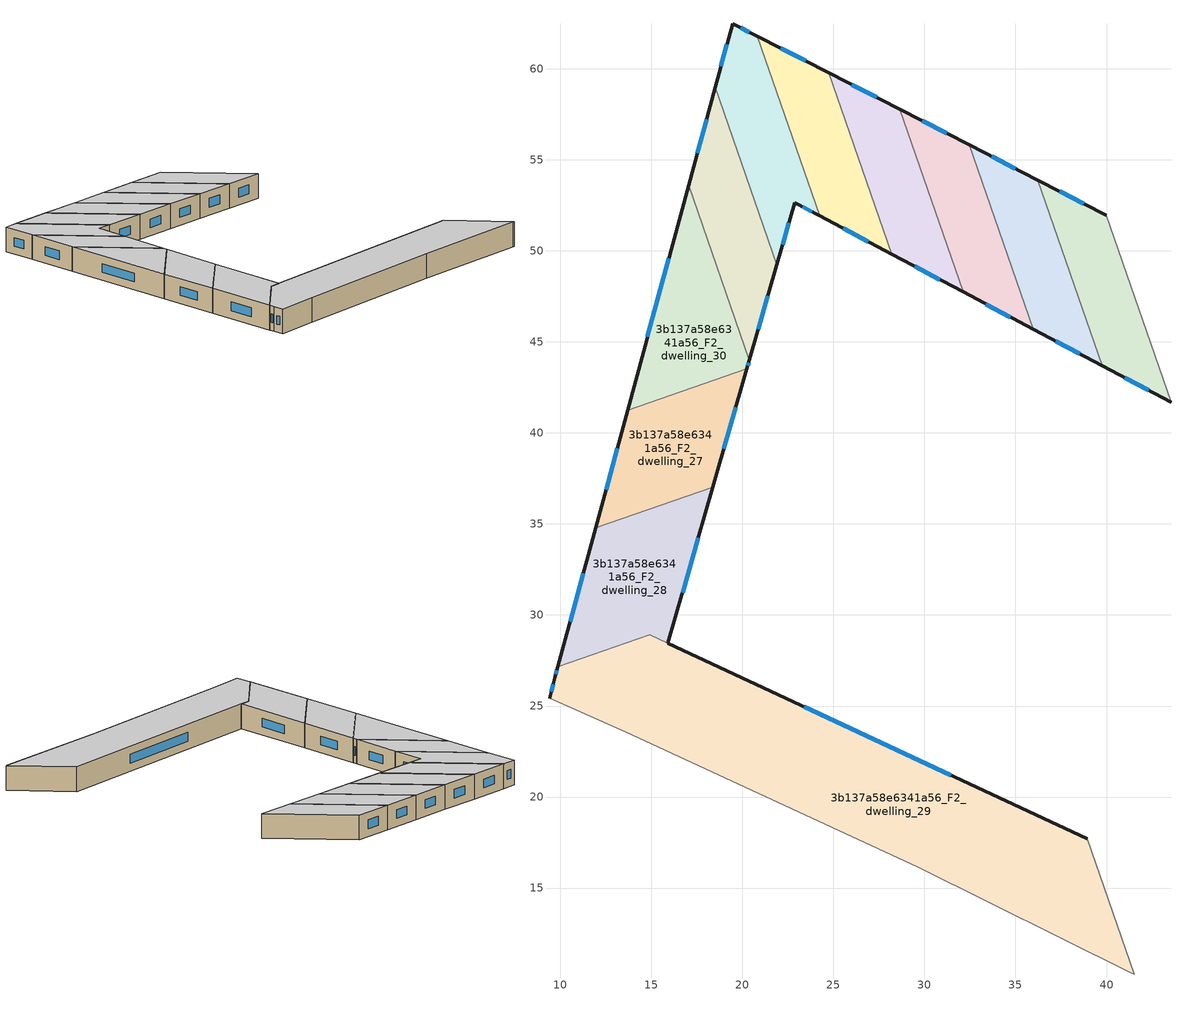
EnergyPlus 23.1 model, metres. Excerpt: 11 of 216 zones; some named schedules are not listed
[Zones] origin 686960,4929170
3b137a58e6341a56_F2_dwelling_20
 floor to 3b137a58e6341a56_F1_dwelling_20 (EU_floor_Construction): 39.97,51.96 43.54,41.68 39.76,43.69 36.22,53.89 z6
 wall outside (EU_wall_Construction): 39.97,51.96 36.22,53.89 / 39.76,43.69 43.54,41.68 z6:9
 wall to 3b137a58e6341a56_F2_dwelling_21 (EU_wall_Construction): 36.22,53.89 39.76,43.69 z6:9
 wall to 3b137a58e6341a56_F2_dwelling_19 (EU_wall_Construction): 43.54,41.68 39.97,51.96 z6:9
 window (EU_Window_Construction): 38.75,52.59 37.44,53.26 / 40.99,43.04 42.31,42.34 z6.98:8.02
 ceiling to 3b137a58e6341a56_F3_dwelling_20 (EU_floor_Construction): 43.54,41.68 39.97,51.96 36.22,53.89 39.76,43.69 z9
3b137a58e6341a56_F2_dwelling_21
 floor to 3b137a58e6341a56_F1_dwelling_21 (EU_floor_Construction): 36.22,53.89 39.76,43.69 35.97,45.7 32.46,55.82 z6
 wall outside (EU_wall_Construction): 36.22,53.89 32.46,55.82 / 35.97,45.7 39.76,43.69 z6:9
 wall to 3b137a58e6341a56_F2_dwelling_22 (EU_wall_Construction): 32.46,55.82 35.97,45.7 z6:9
 window (EU_Window_Construction): 35,54.51 33.68,55.19 / 37.21,45.05 38.53,44.34 z6.98:8.02
 ceiling to 3b137a58e6341a56_F3_dwelling_21 (EU_floor_Construction): 39.76,43.69 36.22,53.89 32.46,55.82 35.97,45.7 z9
3b137a58e6341a56_F2_dwelling_22
 floor to 3b137a58e6341a56_F1_dwelling_22 (EU_floor_Construction): 32.46,55.82 35.97,45.7 32.12,47.74 28.64,57.78 z6
 wall outside (EU_wall_Construction): 32.46,55.82 28.64,57.78 / 32.12,47.74 35.97,45.7 z6:9
 wall to 3b137a58e6341a56_F2_dwelling_23 (EU_wall_Construction): 28.64,57.78 32.12,47.74 z6:9
 window (EU_Window_Construction): 31.22,56.45 29.88,57.14 / 33.37,47.08 34.72,46.36 z6.98:8.02
 ceiling to 3b137a58e6341a56_F3_dwelling_22 (EU_floor_Construction): 35.97,45.7 32.46,55.82 28.64,57.78 32.12,47.74 z9
3b137a58e6341a56_F2_dwelling_23
 floor to 3b137a58e6341a56_F1_dwelling_23 (EU_floor_Construction): 28.64,57.78 32.12,47.74 28.2,49.82 24.75,59.77 z6
 wall outside (EU_wall_Construction): 28.64,57.78 24.75,59.77 / 28.2,49.82 32.12,47.74 z6:9
 wall to 3b137a58e6341a56_F2_dwelling_24 (EU_wall_Construction): 24.75,59.77 28.2,49.82 z6:9
 window (EU_Window_Construction): 27.37,58.43 26.01,59.12 / 29.48,49.14 30.85,48.42 z6.98:8.02
 ceiling to 3b137a58e6341a56_F3_dwelling_23 (EU_floor_Construction): 32.12,47.74 28.64,57.78 24.75,59.77 28.2,49.82 z9
3b137a58e6341a56_F2_dwelling_24
 floor to 3b137a58e6341a56_F1_dwelling_24 (EU_floor_Construction): 24.75,59.77 28.2,49.82 24.24,51.92 20.81,61.79 z6
 wall outside (EU_wall_Construction): 24.75,59.77 20.81,61.79 / 24.24,51.92 28.2,49.82 z6:9
 wall to 3b137a58e6341a56_F2_dwelling_25 (EU_wall_Construction): 20.81,61.79 24.24,51.92 z6:9
 window (EU_Window_Construction): 23.47,60.43 22.09,61.13 / 25.53,51.24 26.91,50.5 z6.98:8.02
 ceiling to 3b137a58e6341a56_F3_dwelling_24 (EU_floor_Construction): 28.2,49.82 24.75,59.77 20.81,61.79 24.24,51.92 z9
3b137a58e6341a56_F2_dwelling_25
 floor to 3b137a58e6341a56_F1_dwelling_25 (EU_floor_Construction): 20.81,61.79 24.24,51.92 22.88,52.64 21.9,49.23 18.51,58.99 19.46,62.48 z6
 wall outside (EU_wall_Construction): 21.9,49.23 22.88,52.64 24.24,51.92 / 20.81,61.79 19.46,62.48 18.51,58.99 z6:9
 wall to 3b137a58e6341a56_F2_dwelling_26 (EU_wall_Construction): 18.51,58.99 21.9,49.23 z6:9
 window (EU_Window_Construction): 22.22,50.34 22.56,51.53 / 19.15,61.35 18.82,60.12 / 20.37,62.02 19.9,62.26 / 23.32,52.41 23.8,52.16 z6.98:8.02
 ceiling to 3b137a58e6341a56_F3_dwelling_25 (EU_floor_Construction): 21.9,49.23 22.88,52.64 24.24,51.92 20.81,61.79 19.46,62.48 18.51,58.99 z9
3b137a58e6341a56_F2_dwelling_26
 floor to 3b137a58e6341a56_F1_dwelling_26 (EU_floor_Construction): 18.51,58.99 21.9,49.23 20.39,43.99 17.05,53.6 z6
 wall outside (EU_wall_Construction): 18.51,58.99 17.05,53.6 / 20.39,43.99 21.9,49.23 z6:9
 wall to 3b137a58e6341a56_F2_dwelling_30 (EU_wall_Construction): 17.05,53.6 20.39,43.99 z6:9
 window (EU_Window_Construction): 18.04,57.24 17.53,55.35 / 20.88,45.69 21.41,47.53 z6.98:8.02
 ceiling to 3b137a58e6341a56_F3_dwelling_26 (EU_floor_Construction): 20.39,43.99 21.9,49.23 18.51,58.99 17.05,53.6 z9
3b137a58e6341a56_F2_dwelling_27
 floor to 3b137a58e6341a56_F1_dwelling_27 (EU_floor_Construction): 20.25,43.53 18.38,37.02 11.94,34.78 13.7,41.25 z6
 wall outside (EU_wall_Construction): 13.7,41.25 11.94,34.78 / 18.38,37.02 20.25,43.53 z6:9
 wall to 3b137a58e6341a56_F2_dwelling_28 (EU_wall_Construction): 11.94,34.78 18.38,37.02 z6:9
 wall to 3b137a58e6341a56_F2_dwelling_30 (EU_wall_Construction): 20.25,43.53 13.7,41.25 z6:9
 window (EU_Window_Construction): 13.13,39.15 12.51,36.89 / 18.99,39.13 19.64,41.41 z6.98:8.02
 ceiling to 3b137a58e6341a56_F3_dwelling_27 (EU_floor_Construction): 18.38,37.02 20.25,43.53 13.7,41.25 11.94,34.78 z9
3b137a58e6341a56_F2_dwelling_28
 floor to 3b137a58e6341a56_F1_dwelling_28 (EU_floor_Construction): 18.38,37.02 15.91,28.45 14.92,28.91 9.87,27.16 11.94,34.78 z6
 wall outside (EU_wall_Construction): 11.94,34.78 9.87,27.16 / 15.91,28.45 18.38,37.02 z6:9
 wall to 3b137a58e6341a56_F2_dwelling_29 (EU_wall_Construction): 9.87,27.16 14.91,28.91 / 14.92,28.91 15.91,28.45 z6:9
 window (EU_Window_Construction): 11.27,32.3 10.54,29.64 / 16.71,31.23 17.58,34.23 z6.98:8.02
 ceiling to 3b137a58e6341a56_F3_dwelling_28 (EU_floor_Construction): 15.91,28.45 18.38,37.02 11.94,34.78 9.87,27.16 14.92,28.91 z9
3b137a58e6341a56_F2_dwelling_29
 floor to 3b137a58e6341a56_F1_dwelling_29 (EU_floor_Construction): 38.93,17.7 41.52,10.25 41.39,10.32 29.66,16.13 13.56,23.58 9.41,25.42 9.71,26.57 9.87,27.16 14.91,28.91 z6
 wall outside (EU_wall_Construction): 9.87,27.16 9.71,26.57 9.41,25.42 / 38.93,17.7 15.91,28.45 z6:9
 wall adiabatic (EU_wall_Construction): 9.41,25.42 13.56,23.58 29.66,16.13 41.39,10.32 41.52,10.25 z6:9
 wall to 3b137a58e6341a56_F2_dwelling_17 (EU_wall_Construction): 41.52,10.25 38.93,17.7 z6:9
 window (EU_Window_Construction): 9.61,26.19 9.51,25.8 / 9.82,26.97 9.76,26.76 / 31.45,21.2 23.4,24.95 z6.98:8.02
 ceiling to 3b137a58e6341a56_F3_dwelling_29 (EU_floor_Construction): 41.52,10.25 38.93,17.7 14.91,28.91 9.87,27.16 9.71,26.57 9.41,25.42 13.56,23.58 29.66,16.13 41.39,10.32 z9
3b137a58e6341a56_F2_dwelling_30
 floor to 3b137a58e6341a56_F1_dwelling_30 (EU_floor_Construction): 17.05,53.6 20.39,43.99 20.25,43.53 13.7,41.25 z6
 wall outside (EU_wall_Construction): 17.05,53.6 13.7,41.25 / 20.25,43.53 20.39,43.99 z6:9
 window (EU_Window_Construction): 15.96,49.59 14.79,45.27 / 20.3,43.68 20.34,43.84 z6.98:8.02
 ceiling to 3b137a58e6341a56_F3_dwelling_30 (EU_floor_Construction): 20.25,43.53 20.39,43.99 17.05,53.6 13.7,41.25 z9
[Building]
EU S2 Campaign: North Axis=0; Terrain=City; Solar Distribution=FullExterior
[Site:Location]
Bologna: Latitude=44.5; Longitude=11.25; Time Zone=1; Elevation=37
[SizingPeriod:WeatherFileDays]
AnnualSizingPeriod: Begin Month=1; Begin Day of Month=1; End Month=12; End Day of Month=31; Day of Week for Start Day=Monday; Use Weather File Daylight Saving Period=No; Use Weather File Rain and Snow Indicators=No
[MATERIAL]
EU_InternalMass_Material: Roughness=MediumRough; Thickness=0.1; Conductivity=1; Density=1800; Specific Heat=900; Thermal Absorptance=0.9; Solar Absorptance=0.7; Visible Absorptance=0.7
[MATERIAL:NOMASS] Roughness=MediumRough; Thermal Absorptance=0.9; Solar Absorptance=0.7; Visible Absorptance=0.7
Name | Thermal Resistance
EU_wall_NoMass | 0.905828
EU_floor_NoMass | 0.67114
[WINDOWMATERIAL:SIMPLEGLAZINGSYSTEM]
EU_Window_SimpleGlazing: UFactor=4.52486; Solar Heat Gain Coefficient=0.85; Visible Transmittance=0.85
[CONSTRUCTION]
EU_wall_Construction: EU_wall_NoMass
EU_floor_Construction: EU_floor_NoMass
EU_Window_Construction: EU_Window_SimpleGlazing
EU_InternalMass_Construction: EU_InternalMass_Material
[ZONE] Type=1; Multiplier=1; Ceiling Height=autocalculate; Floor Area=autocalculate; Part of Total Floor Area=Yes
Name | Volume
3b137a58e6341a56_F0_dwelling_0; 3b137a58e6341a56_F1_dwelling_0; 3b137a58e6341a56_F2_dwelling_0; 3b137a58e6341a56_F3_dwelling_0; 3b137a58e6341a56_F4_dwelling_0; 3b137a58e6341a56_F5_dwelling_0 | 167.907
3b137a58e6341a56_F6_dwelling_0 | 108.262
3b137a58e6341a56_F0_dwelling_1; 3b137a58e6341a56_F1_dwelling_1; 3b137a58e6341a56_F2_dwelling_1; 3b137a58e6341a56_F3_dwelling_1; 3b137a58e6341a56_F4_dwelling_1; 3b137a58e6341a56_F5_dwelling_1 | 167.912
3b137a58e6341a56_F6_dwelling_1 | 106.897
3b137a58e6341a56_F6_dwelling_10 | 123.267
3b137a58e6341a56_F0_dwelling_2; 3b137a58e6341a56_F1_dwelling_2; 3b137a58e6341a56_F2_dwelling_2; 3b137a58e6341a56_F3_dwelling_2; 3b137a58e6341a56_F4_dwelling_2; 3b137a58e6341a56_F5_dwelling_2 | 167.9
3b137a58e6341a56_F6_dwelling_2 | 112.59
3b137a58e6341a56_F2_dwelling_20 | 94.6941
3b137a58e6341a56_F2_dwelling_21 | 94.1689
3b137a58e6341a56_F2_dwelling_22 | 95.0647
3b137a58e6341a56_F2_dwelling_23 | 95.7393
3b137a58e6341a56_F2_dwelling_24 | 96.1509
3b137a58e6341a56_F2_dwelling_25 | 96.5222
3b137a58e6341a56_F2_dwelling_26 | 96.739
3b137a58e6341a56_F2_dwelling_27 | 114.238
3b137a58e6341a56_F2_dwelling_28 | 133.433
3b137a58e6341a56_F2_dwelling_29 | 514.441
3b137a58e6341a56_F0_dwelling_3; 3b137a58e6341a56_F1_dwelling_3; 3b137a58e6341a56_F2_dwelling_3; 3b137a58e6341a56_F3_dwelling_3; 3b137a58e6341a56_F4_dwelling_3; 3b137a58e6341a56_F5_dwelling_3; 3b137a58e6341a56_F0_dwelling_5; 3b137a58e6341a56_F1_dwelling_5; 3b137a58e6341a56_F2_dwelling_5; 3b137a58e6341a56_F3_dwelling_5; 3b137a58e6341a56_F4_dwelling_5; 3b137a58e6341a56_F5_dwelling_5 | 167.914
3b137a58e6341a56_F6_dwelling_3 | 113.398
3b137a58e6341a56_F2_dwelling_30 | 114.262
3b137a58e6341a56_F0_dwelling_4; 3b137a58e6341a56_F1_dwelling_4; 3b137a58e6341a56_F2_dwelling_4; 3b137a58e6341a56_F3_dwelling_4; 3b137a58e6341a56_F4_dwelling_4; 3b137a58e6341a56_F5_dwelling_4 | 167.882
3b137a58e6341a56_F6_dwelling_4 | 121.302
3b137a58e6341a56_F6_dwelling_5 | 120.108
3b137a58e6341a56_F0_dwelling_6; 3b137a58e6341a56_F1_dwelling_6; 3b137a58e6341a56_F2_dwelling_6; 3b137a58e6341a56_F3_dwelling_6; 3b137a58e6341a56_F4_dwelling_6; 3b137a58e6341a56_F5_dwelling_6 | 167.893
3b137a58e6341a56_F6_dwelling_6 | 120.806
3b137a58e6341a56_F0_dwelling_7; 3b137a58e6341a56_F1_dwelling_7; 3b137a58e6341a56_F2_dwelling_7; 3b137a58e6341a56_F3_dwelling_7; 3b137a58e6341a56_F4_dwelling_7; 3b137a58e6341a56_F5_dwelling_7 | 167.877
3b137a58e6341a56_F6_dwelling_7 | 117.447
3b137a58e6341a56_F6_dwelling_8 | 120.493
3b137a58e6341a56_F6_dwelling_9 | 118.754
[INTERNALMASS] Construction=EU_InternalMass_Construction
Name | Zone or ZoneList | Surface Area
3b137a58e6341a56_F0_dwelling_0_EU_InternalMass | 3b137a58e6341a56_F0_dwelling_0 | 55.9705
3b137a58e6341a56_F0_dwelling_1_EU_InternalMass | 3b137a58e6341a56_F0_dwelling_1 | 55.9655
3b137a58e6341a56_F0_dwelling_2_EU_InternalMass | 3b137a58e6341a56_F0_dwelling_2 | 55.9679
3b137a58e6341a56_F0_dwelling_3_EU_InternalMass | 3b137a58e6341a56_F0_dwelling_3 | 55.9704
3b137a58e6341a56_F0_dwelling_4_EU_InternalMass | 3b137a58e6341a56_F0_dwelling_4 | 55.9579
3b137a58e6341a56_F0_dwelling_5_EU_InternalMass | 3b137a58e6341a56_F0_dwelling_5 | 55.9728
3b137a58e6341a56_F0_dwelling_6_EU_InternalMass | 3b137a58e6341a56_F0_dwelling_6 | 55.9654
3b137a58e6341a56_F0_dwelling_7_EU_InternalMass | 3b137a58e6341a56_F0_dwelling_7 | 55.9592
3b137a58e6341a56_F1_dwelling_0_EU_InternalMass | 3b137a58e6341a56_F1_dwelling_0 | 55.9705
3b137a58e6341a56_F1_dwelling_1_EU_InternalMass | 3b137a58e6341a56_F1_dwelling_1 | 55.9655
3b137a58e6341a56_F1_dwelling_2_EU_InternalMass | 3b137a58e6341a56_F1_dwelling_2 | 55.9679
3b137a58e6341a56_F1_dwelling_3_EU_InternalMass | 3b137a58e6341a56_F1_dwelling_3 | 55.9704
3b137a58e6341a56_F1_dwelling_4_EU_InternalMass | 3b137a58e6341a56_F1_dwelling_4 | 55.9579
3b137a58e6341a56_F1_dwelling_5_EU_InternalMass | 3b137a58e6341a56_F1_dwelling_5 | 55.9728
3b137a58e6341a56_F1_dwelling_6_EU_InternalMass | 3b137a58e6341a56_F1_dwelling_6 | 55.9654
3b137a58e6341a56_F1_dwelling_7_EU_InternalMass | 3b137a58e6341a56_F1_dwelling_7 | 55.9592
3b137a58e6341a56_F2_dwelling_0_EU_InternalMass | 3b137a58e6341a56_F2_dwelling_0 | 55.9705
3b137a58e6341a56_F2_dwelling_1_EU_InternalMass | 3b137a58e6341a56_F2_dwelling_1 | 55.9655
3b137a58e6341a56_F2_dwelling_2_EU_InternalMass | 3b137a58e6341a56_F2_dwelling_2 | 55.9679
3b137a58e6341a56_F2_dwelling_3_EU_InternalMass | 3b137a58e6341a56_F2_dwelling_3 | 55.9704
3b137a58e6341a56_F2_dwelling_4_EU_InternalMass | 3b137a58e6341a56_F2_dwelling_4 | 55.9579
3b137a58e6341a56_F2_dwelling_5_EU_InternalMass | 3b137a58e6341a56_F2_dwelling_5 | 55.9728
3b137a58e6341a56_F2_dwelling_6_EU_InternalMass | 3b137a58e6341a56_F2_dwelling_6 | 55.9654
3b137a58e6341a56_F2_dwelling_7_EU_InternalMass | 3b137a58e6341a56_F2_dwelling_7 | 55.9592
3b137a58e6341a56_F2_dwelling_20_EU_InternalMass | 3b137a58e6341a56_F2_dwelling_20 | 31.5648
3b137a58e6341a56_F2_dwelling_21_EU_InternalMass | 3b137a58e6341a56_F2_dwelling_21 | 31.3897
3b137a58e6341a56_F2_dwelling_22_EU_InternalMass | 3b137a58e6341a56_F2_dwelling_22 | 31.6881
3b137a58e6341a56_F2_dwelling_23_EU_InternalMass | 3b137a58e6341a56_F2_dwelling_23 | 31.9131
3b137a58e6341a56_F2_dwelling_24_EU_InternalMass | 3b137a58e6341a56_F2_dwelling_24 | 32.0505
3b137a58e6341a56_F2_dwelling_25_EU_InternalMass | 3b137a58e6341a56_F2_dwelling_25 | 32.1735
3b137a58e6341a56_F2_dwelling_26_EU_InternalMass | 3b137a58e6341a56_F2_dwelling_26 | 32.2462
3b137a58e6341a56_F2_dwelling_27_EU_InternalMass | 3b137a58e6341a56_F2_dwelling_27 | 38.0775
3b137a58e6341a56_F2_dwelling_28_EU_InternalMass | 3b137a58e6341a56_F2_dwelling_28 | 44.4776
3b137a58e6341a56_F2_dwelling_29_EU_InternalMass | 3b137a58e6341a56_F2_dwelling_29 | 171.512
3b137a58e6341a56_F2_dwelling_30_EU_InternalMass | 3b137a58e6341a56_F2_dwelling_30 | 38.0895
3b137a58e6341a56_F3_dwelling_0_EU_InternalMass | 3b137a58e6341a56_F3_dwelling_0 | 55.9705
3b137a58e6341a56_F3_dwelling_1_EU_InternalMass | 3b137a58e6341a56_F3_dwelling_1 | 55.9655
3b137a58e6341a56_F3_dwelling_2_EU_InternalMass | 3b137a58e6341a56_F3_dwelling_2 | 55.9679
3b137a58e6341a56_F3_dwelling_3_EU_InternalMass | 3b137a58e6341a56_F3_dwelling_3 | 55.9704
3b137a58e6341a56_F3_dwelling_4_EU_InternalMass | 3b137a58e6341a56_F3_dwelling_4 | 55.9579
3b137a58e6341a56_F3_dwelling_5_EU_InternalMass | 3b137a58e6341a56_F3_dwelling_5 | 55.9728
3b137a58e6341a56_F3_dwelling_6_EU_InternalMass | 3b137a58e6341a56_F3_dwelling_6 | 55.9654
3b137a58e6341a56_F3_dwelling_7_EU_InternalMass | 3b137a58e6341a56_F3_dwelling_7 | 55.9592
3b137a58e6341a56_F4_dwelling_0_EU_InternalMass | 3b137a58e6341a56_F4_dwelling_0 | 55.9705
3b137a58e6341a56_F4_dwelling_1_EU_InternalMass | 3b137a58e6341a56_F4_dwelling_1 | 55.9655
3b137a58e6341a56_F4_dwelling_2_EU_InternalMass | 3b137a58e6341a56_F4_dwelling_2 | 55.9679
3b137a58e6341a56_F4_dwelling_3_EU_InternalMass | 3b137a58e6341a56_F4_dwelling_3 | 55.9704
3b137a58e6341a56_F4_dwelling_4_EU_InternalMass | 3b137a58e6341a56_F4_dwelling_4 | 55.9579
3b137a58e6341a56_F4_dwelling_5_EU_InternalMass | 3b137a58e6341a56_F4_dwelling_5 | 55.9728
3b137a58e6341a56_F4_dwelling_6_EU_InternalMass | 3b137a58e6341a56_F4_dwelling_6 | 55.9654
3b137a58e6341a56_F4_dwelling_7_EU_InternalMass | 3b137a58e6341a56_F4_dwelling_7 | 55.9592
3b137a58e6341a56_F5_dwelling_0_EU_InternalMass | 3b137a58e6341a56_F5_dwelling_0 | 55.9705
3b137a58e6341a56_F5_dwelling_1_EU_InternalMass | 3b137a58e6341a56_F5_dwelling_1 | 55.9655
3b137a58e6341a56_F5_dwelling_2_EU_InternalMass | 3b137a58e6341a56_F5_dwelling_2 | 55.9679
3b137a58e6341a56_F5_dwelling_3_EU_InternalMass | 3b137a58e6341a56_F5_dwelling_3 | 55.9704
3b137a58e6341a56_F5_dwelling_4_EU_InternalMass | 3b137a58e6341a56_F5_dwelling_4 | 55.9579
3b137a58e6341a56_F5_dwelling_5_EU_InternalMass | 3b137a58e6341a56_F5_dwelling_5 | 55.9728
3b137a58e6341a56_F5_dwelling_6_EU_InternalMass | 3b137a58e6341a56_F5_dwelling_6 | 55.9654
3b137a58e6341a56_F5_dwelling_7_EU_InternalMass | 3b137a58e6341a56_F5_dwelling_7 | 55.9592
3b137a58e6341a56_F6_dwelling_0_EU_InternalMass | 3b137a58e6341a56_F6_dwelling_0 | 36.0814
3b137a58e6341a56_F6_dwelling_1_EU_InternalMass | 3b137a58e6341a56_F6_dwelling_1 | 35.634
3b137a58e6341a56_F6_dwelling_2_EU_InternalMass | 3b137a58e6341a56_F6_dwelling_2 | 37.5308
3b137a58e6341a56_F6_dwelling_3_EU_InternalMass | 3b137a58e6341a56_F6_dwelling_3 | 37.8028
3b137a58e6341a56_F6_dwelling_4_EU_InternalMass | 3b137a58e6341a56_F6_dwelling_4 | 40.4342
3b137a58e6341a56_F6_dwelling_5_EU_InternalMass | 3b137a58e6341a56_F6_dwelling_5 | 40.0361
3b137a58e6341a56_F6_dwelling_6_EU_InternalMass | 3b137a58e6341a56_F6_dwelling_6 | 40.2693
3b137a58e6341a56_F6_dwelling_7_EU_InternalMass | 3b137a58e6341a56_F6_dwelling_7 | 39.1488
3b137a58e6341a56_F6_dwelling_8_EU_InternalMass | 3b137a58e6341a56_F6_dwelling_8 | 40.1645
3b137a58e6341a56_F6_dwelling_9_EU_InternalMass | 3b137a58e6341a56_F6_dwelling_9 | 39.5847
3b137a58e6341a56_F6_dwelling_10_EU_InternalMass | 3b137a58e6341a56_F6_dwelling_10 | 41.0892
[OTHEREQUIPMENT] Fuel Type=Electricity; Design Level Calculation Method=Watts/Area; Power per Zone Floor Area=1; Fraction Latent=0; Fraction Radiant=0; Fraction Lost=0; Carbon Dioxide Generation Rate=0; EndUse Subcategory=EU_Step8_InternalGains
Name | Zone or ZoneList or Space or SpaceList | Schedule
EU_Step8_InternalGain_3b137a58e6341a56_F0_dwelling_0_f000 | 3b137a58e6341a56_F0_dwelling_0 | EU_Step8_GainSchedule_3b137a58e6341a56_F0_dwelling_0_f000
EU_Step8_InternalGain_3b137a58e6341a56_F0_dwelling_1_f000 | 3b137a58e6341a56_F0_dwelling_1 | EU_Step8_GainSchedule_3b137a58e6341a56_F0_dwelling_1_f000
EU_Step8_InternalGain_3b137a58e6341a56_F0_dwelling_2_f000 | 3b137a58e6341a56_F0_dwelling_2 | EU_Step8_GainSchedule_3b137a58e6341a56_F0_dwelling_2_f000
EU_Step8_InternalGain_3b137a58e6341a56_F0_dwelling_3_f000 | 3b137a58e6341a56_F0_dwelling_3 | EU_Step8_GainSchedule_3b137a58e6341a56_F0_dwelling_3_f000
EU_Step8_InternalGain_3b137a58e6341a56_F0_dwelling_4_f000 | 3b137a58e6341a56_F0_dwelling_4 | EU_Step8_GainSchedule_3b137a58e6341a56_F0_dwelling_4_f000
EU_Step8_InternalGain_3b137a58e6341a56_F0_dwelling_5_f000 | 3b137a58e6341a56_F0_dwelling_5 | EU_Step8_GainSchedule_3b137a58e6341a56_F0_dwelling_5_f000
EU_Step8_InternalGain_3b137a58e6341a56_F0_dwelling_6_f000 | 3b137a58e6341a56_F0_dwelling_6 | EU_Step8_GainSchedule_3b137a58e6341a56_F0_dwelling_6_f000
EU_Step8_InternalGain_3b137a58e6341a56_F0_dwelling_7_f000 | 3b137a58e6341a56_F0_dwelling_7 | EU_Step8_GainSchedule_3b137a58e6341a56_F0_dwelling_7_f000
EU_Step8_InternalGain_3b137a58e6341a56_F1_dwelling_0_f000 | 3b137a58e6341a56_F1_dwelling_0 | EU_Step8_GainSchedule_3b137a58e6341a56_F1_dwelling_0_f000
EU_Step8_InternalGain_3b137a58e6341a56_F1_dwelling_1_f000 | 3b137a58e6341a56_F1_dwelling_1 | EU_Step8_GainSchedule_3b137a58e6341a56_F1_dwelling_1_f000
EU_Step8_InternalGain_3b137a58e6341a56_F1_dwelling_2_f000 | 3b137a58e6341a56_F1_dwelling_2 | EU_Step8_GainSchedule_3b137a58e6341a56_F1_dwelling_2_f000
EU_Step8_InternalGain_3b137a58e6341a56_F1_dwelling_3_f000 | 3b137a58e6341a56_F1_dwelling_3 | EU_Step8_GainSchedule_3b137a58e6341a56_F1_dwelling_3_f000
EU_Step8_InternalGain_3b137a58e6341a56_F1_dwelling_4_f000 | 3b137a58e6341a56_F1_dwelling_4 | EU_Step8_GainSchedule_3b137a58e6341a56_F1_dwelling_4_f000
EU_Step8_InternalGain_3b137a58e6341a56_F1_dwelling_5_f000 | 3b137a58e6341a56_F1_dwelling_5 | EU_Step8_GainSchedule_3b137a58e6341a56_F1_dwelling_5_f000
EU_Step8_InternalGain_3b137a58e6341a56_F1_dwelling_6_f000 | 3b137a58e6341a56_F1_dwelling_6 | EU_Step8_GainSchedule_3b137a58e6341a56_F1_dwelling_6_f000
EU_Step8_InternalGain_3b137a58e6341a56_F1_dwelling_7_f000 | 3b137a58e6341a56_F1_dwelling_7 | EU_Step8_GainSchedule_3b137a58e6341a56_F1_dwelling_7_f000
EU_Step8_InternalGain_3b137a58e6341a56_F2_dwelling_0_f000 | 3b137a58e6341a56_F2_dwelling_0 | EU_Step8_GainSchedule_3b137a58e6341a56_F2_dwelling_0_f000
EU_Step8_InternalGain_3b137a58e6341a56_F2_dwelling_1_f000 | 3b137a58e6341a56_F2_dwelling_1 | EU_Step8_GainSchedule_3b137a58e6341a56_F2_dwelling_1_f000
EU_Step8_InternalGain_3b137a58e6341a56_F2_dwelling_2_f000 | 3b137a58e6341a56_F2_dwelling_2 | EU_Step8_GainSchedule_3b137a58e6341a56_F2_dwelling_2_f000
EU_Step8_InternalGain_3b137a58e6341a56_F2_dwelling_3_f000 | 3b137a58e6341a56_F2_dwelling_3 | EU_Step8_GainSchedule_3b137a58e6341a56_F2_dwelling_3_f000
EU_Step8_InternalGain_3b137a58e6341a56_F2_dwelling_4_f000 | 3b137a58e6341a56_F2_dwelling_4 | EU_Step8_GainSchedule_3b137a58e6341a56_F2_dwelling_4_f000
EU_Step8_InternalGain_3b137a58e6341a56_F2_dwelling_5_f000 | 3b137a58e6341a56_F2_dwelling_5 | EU_Step8_GainSchedule_3b137a58e6341a56_F2_dwelling_5_f000
EU_Step8_InternalGain_3b137a58e6341a56_F2_dwelling_6_f000 | 3b137a58e6341a56_F2_dwelling_6 | EU_Step8_GainSchedule_3b137a58e6341a56_F2_dwelling_6_f000
EU_Step8_InternalGain_3b137a58e6341a56_F2_dwelling_7_f000 | 3b137a58e6341a56_F2_dwelling_7 | EU_Step8_GainSchedule_3b137a58e6341a56_F2_dwelling_7_f000
EU_Step8_InternalGain_3b137a58e6341a56_F2_dwelling_20_f000 | 3b137a58e6341a56_F2_dwelling_20 | EU_Step8_GainSchedule_3b137a58e6341a56_F2_dwelling_20_f000
EU_Step8_InternalGain_3b137a58e6341a56_F2_dwelling_21_f000 | 3b137a58e6341a56_F2_dwelling_21 | EU_Step8_GainSchedule_3b137a58e6341a56_F2_dwelling_21_f000
EU_Step8_InternalGain_3b137a58e6341a56_F2_dwelling_22_f000 | 3b137a58e6341a56_F2_dwelling_22 | EU_Step8_GainSchedule_3b137a58e6341a56_F2_dwelling_22_f000
EU_Step8_InternalGain_3b137a58e6341a56_F2_dwelling_23_f000 | 3b137a58e6341a56_F2_dwelling_23 | EU_Step8_GainSchedule_3b137a58e6341a56_F2_dwelling_23_f000
EU_Step8_InternalGain_3b137a58e6341a56_F2_dwelling_24_f000 | 3b137a58e6341a56_F2_dwelling_24 | EU_Step8_GainSchedule_3b137a58e6341a56_F2_dwelling_24_f000
EU_Step8_InternalGain_3b137a58e6341a56_F2_dwelling_25_f000 | 3b137a58e6341a56_F2_dwelling_25 | EU_Step8_GainSchedule_3b137a58e6341a56_F2_dwelling_25_f000
EU_Step8_InternalGain_3b137a58e6341a56_F2_dwelling_26_f000 | 3b137a58e6341a56_F2_dwelling_26 | EU_Step8_GainSchedule_3b137a58e6341a56_F2_dwelling_26_f000
EU_Step8_InternalGain_3b137a58e6341a56_F2_dwelling_27_f000 | 3b137a58e6341a56_F2_dwelling_27 | EU_Step8_GainSchedule_3b137a58e6341a56_F2_dwelling_27_f000
EU_Step8_InternalGain_3b137a58e6341a56_F2_dwelling_28_f000 | 3b137a58e6341a56_F2_dwelling_28 | EU_Step8_GainSchedule_3b137a58e6341a56_F2_dwelling_28_f000
EU_Step8_InternalGain_3b137a58e6341a56_F2_dwelling_29_f000 | 3b137a58e6341a56_F2_dwelling_29 | EU_Step8_GainSchedule_3b137a58e6341a56_F2_dwelling_29_f000
EU_Step8_InternalGain_3b137a58e6341a56_F2_dwelling_30_f000 | 3b137a58e6341a56_F2_dwelling_30 | EU_Step8_GainSchedule_3b137a58e6341a56_F2_dwelling_30_f000
EU_Step8_InternalGain_3b137a58e6341a56_F3_dwelling_0_f000 | 3b137a58e6341a56_F3_dwelling_0 | EU_Step8_GainSchedule_3b137a58e6341a56_F3_dwelling_0_f000
EU_Step8_InternalGain_3b137a58e6341a56_F3_dwelling_1_f000 | 3b137a58e6341a56_F3_dwelling_1 | EU_Step8_GainSchedule_3b137a58e6341a56_F3_dwelling_1_f000
EU_Step8_InternalGain_3b137a58e6341a56_F3_dwelling_2_f000 | 3b137a58e6341a56_F3_dwelling_2 | EU_Step8_GainSchedule_3b137a58e6341a56_F3_dwelling_2_f000
EU_Step8_InternalGain_3b137a58e6341a56_F3_dwelling_3_f000 | 3b137a58e6341a56_F3_dwelling_3 | EU_Step8_GainSchedule_3b137a58e6341a56_F3_dwelling_3_f000
EU_Step8_InternalGain_3b137a58e6341a56_F3_dwelling_4_f000 | 3b137a58e6341a56_F3_dwelling_4 | EU_Step8_GainSchedule_3b137a58e6341a56_F3_dwelling_4_f000
EU_Step8_InternalGain_3b137a58e6341a56_F3_dwelling_5_f000 | 3b137a58e6341a56_F3_dwelling_5 | EU_Step8_GainSchedule_3b137a58e6341a56_F3_dwelling_5_f000
EU_Step8_InternalGain_3b137a58e6341a56_F3_dwelling_6_f000 | 3b137a58e6341a56_F3_dwelling_6 | EU_Step8_GainSchedule_3b137a58e6341a56_F3_dwelling_6_f000
EU_Step8_InternalGain_3b137a58e6341a56_F3_dwelling_7_f000 | 3b137a58e6341a56_F3_dwelling_7 | EU_Step8_GainSchedule_3b137a58e6341a56_F3_dwelling_7_f000
EU_Step8_InternalGain_3b137a58e6341a56_F4_dwelling_0_f000 | 3b137a58e6341a56_F4_dwelling_0 | EU_Step8_GainSchedule_3b137a58e6341a56_F4_dwelling_0_f000
EU_Step8_InternalGain_3b137a58e6341a56_F4_dwelling_1_f000 | 3b137a58e6341a56_F4_dwelling_1 | EU_Step8_GainSchedule_3b137a58e6341a56_F4_dwelling_1_f000
EU_Step8_InternalGain_3b137a58e6341a56_F4_dwelling_2_f000 | 3b137a58e6341a56_F4_dwelling_2 | EU_Step8_GainSchedule_3b137a58e6341a56_F4_dwelling_2_f000
EU_Step8_InternalGain_3b137a58e6341a56_F4_dwelling_3_f000 | 3b137a58e6341a56_F4_dwelling_3 | EU_Step8_GainSchedule_3b137a58e6341a56_F4_dwelling_3_f000
EU_Step8_InternalGain_3b137a58e6341a56_F4_dwelling_4_f000 | 3b137a58e6341a56_F4_dwelling_4 | EU_Step8_GainSchedule_3b137a58e6341a56_F4_dwelling_4_f000
EU_Step8_InternalGain_3b137a58e6341a56_F4_dwelling_5_f000 | 3b137a58e6341a56_F4_dwelling_5 | EU_Step8_GainSchedule_3b137a58e6341a56_F4_dwelling_5_f000
EU_Step8_InternalGain_3b137a58e6341a56_F4_dwelling_6_f000 | 3b137a58e6341a56_F4_dwelling_6 | EU_Step8_GainSchedule_3b137a58e6341a56_F4_dwelling_6_f000
EU_Step8_InternalGain_3b137a58e6341a56_F4_dwelling_7_f000 | 3b137a58e6341a56_F4_dwelling_7 | EU_Step8_GainSchedule_3b137a58e6341a56_F4_dwelling_7_f000
EU_Step8_InternalGain_3b137a58e6341a56_F5_dwelling_0_f000 | 3b137a58e6341a56_F5_dwelling_0 | EU_Step8_GainSchedule_3b137a58e6341a56_F5_dwelling_0_f000
EU_Step8_InternalGain_3b137a58e6341a56_F5_dwelling_1_f000 | 3b137a58e6341a56_F5_dwelling_1 | EU_Step8_GainSchedule_3b137a58e6341a56_F5_dwelling_1_f000
EU_Step8_InternalGain_3b137a58e6341a56_F5_dwelling_2_f000 | 3b137a58e6341a56_F5_dwelling_2 | EU_Step8_GainSchedule_3b137a58e6341a56_F5_dwelling_2_f000
EU_Step8_InternalGain_3b137a58e6341a56_F5_dwelling_3_f000 | 3b137a58e6341a56_F5_dwelling_3 | EU_Step8_GainSchedule_3b137a58e6341a56_F5_dwelling_3_f000
EU_Step8_InternalGain_3b137a58e6341a56_F5_dwelling_4_f000 | 3b137a58e6341a56_F5_dwelling_4 | EU_Step8_GainSchedule_3b137a58e6341a56_F5_dwelling_4_f000
EU_Step8_InternalGain_3b137a58e6341a56_F5_dwelling_5_f000 | 3b137a58e6341a56_F5_dwelling_5 | EU_Step8_GainSchedule_3b137a58e6341a56_F5_dwelling_5_f000
EU_Step8_InternalGain_3b137a58e6341a56_F5_dwelling_6_f000 | 3b137a58e6341a56_F5_dwelling_6 | EU_Step8_GainSchedule_3b137a58e6341a56_F5_dwelling_6_f000
EU_Step8_InternalGain_3b137a58e6341a56_F5_dwelling_7_f000 | 3b137a58e6341a56_F5_dwelling_7 | EU_Step8_GainSchedule_3b137a58e6341a56_F5_dwelling_7_f000
EU_Step8_InternalGain_3b137a58e6341a56_F6_dwelling_0_f000 | 3b137a58e6341a56_F6_dwelling_0 | EU_Step8_GainSchedule_3b137a58e6341a56_F6_dwelling_0_f000
EU_Step8_InternalGain_3b137a58e6341a56_F6_dwelling_1_f000 | 3b137a58e6341a56_F6_dwelling_1 | EU_Step8_GainSchedule_3b137a58e6341a56_F6_dwelling_1_f000
EU_Step8_InternalGain_3b137a58e6341a56_F6_dwelling_2_f000 | 3b137a58e6341a56_F6_dwelling_2 | EU_Step8_GainSchedule_3b137a58e6341a56_F6_dwelling_2_f000
EU_Step8_InternalGain_3b137a58e6341a56_F6_dwelling_3_f000 | 3b137a58e6341a56_F6_dwelling_3 | EU_Step8_GainSchedule_3b137a58e6341a56_F6_dwelling_3_f000
EU_Step8_InternalGain_3b137a58e6341a56_F6_dwelling_4_f000 | 3b137a58e6341a56_F6_dwelling_4 | EU_Step8_GainSchedule_3b137a58e6341a56_F6_dwelling_4_f000
EU_Step8_InternalGain_3b137a58e6341a56_F6_dwelling_5_f000 | 3b137a58e6341a56_F6_dwelling_5 | EU_Step8_GainSchedule_3b137a58e6341a56_F6_dwelling_5_f000
EU_Step8_InternalGain_3b137a58e6341a56_F6_dwelling_6_f000 | 3b137a58e6341a56_F6_dwelling_6 | EU_Step8_GainSchedule_3b137a58e6341a56_F6_dwelling_6_f000
EU_Step8_InternalGain_3b137a58e6341a56_F6_dwelling_7_f000 | 3b137a58e6341a56_F6_dwelling_7 | EU_Step8_GainSchedule_3b137a58e6341a56_F6_dwelling_7_f000
EU_Step8_InternalGain_3b137a58e6341a56_F6_dwelling_8_f000 | 3b137a58e6341a56_F6_dwelling_8 | EU_Step8_GainSchedule_3b137a58e6341a56_F6_dwelling_8_f000
EU_Step8_InternalGain_3b137a58e6341a56_F6_dwelling_9_f000 | 3b137a58e6341a56_F6_dwelling_9 | EU_Step8_GainSchedule_3b137a58e6341a56_F6_dwelling_9_f000
EU_Step8_InternalGain_3b137a58e6341a56_F6_dwelling_10_f000 | 3b137a58e6341a56_F6_dwelling_10 | EU_Step8_GainSchedule_3b137a58e6341a56_F6_dwelling_10_f000
[ZONEVENTILATION:DESIGNFLOWRATE] Schedule=EU_AlwaysOn; Design Flow Rate Calculation Method=AirChanges/Hour; Air Changes per Hour=0.73129; Ventilation Type=Natural; Fan Pressure Rise=0; Fan Total Efficiency=1; Constant Term Coefficient=1; Temperature Term Coefficient=0; Velocity Term Coefficient=0; Velocity Squared Term Coefficient=0; Minimum Indoor Temperature=-100; Maximum Indoor Temperature=100; Delta Temperature=-100; Minimum Outdoor Temperature=-100; Maximum Outdoor Temperature=100; Maximum Wind Speed=40
Name | Zone or ZoneList or Space or SpaceList
EU_ConstantAir_3b137a58e6341a56_F0_dwelling_0 | 3b137a58e6341a56_F0_dwelling_0
EU_ConstantAir_3b137a58e6341a56_F0_dwelling_1 | 3b137a58e6341a56_F0_dwelling_1
EU_ConstantAir_3b137a58e6341a56_F0_dwelling_2 | 3b137a58e6341a56_F0_dwelling_2
EU_ConstantAir_3b137a58e6341a56_F0_dwelling_3 | 3b137a58e6341a56_F0_dwelling_3
EU_ConstantAir_3b137a58e6341a56_F0_dwelling_4 | 3b137a58e6341a56_F0_dwelling_4
EU_ConstantAir_3b137a58e6341a56_F0_dwelling_5 | 3b137a58e6341a56_F0_dwelling_5
EU_ConstantAir_3b137a58e6341a56_F0_dwelling_6 | 3b137a58e6341a56_F0_dwelling_6
EU_ConstantAir_3b137a58e6341a56_F0_dwelling_7 | 3b137a58e6341a56_F0_dwelling_7
EU_ConstantAir_3b137a58e6341a56_F1_dwelling_0 | 3b137a58e6341a56_F1_dwelling_0
EU_ConstantAir_3b137a58e6341a56_F1_dwelling_1 | 3b137a58e6341a56_F1_dwelling_1
EU_ConstantAir_3b137a58e6341a56_F1_dwelling_2 | 3b137a58e6341a56_F1_dwelling_2
EU_ConstantAir_3b137a58e6341a56_F1_dwelling_3 | 3b137a58e6341a56_F1_dwelling_3
EU_ConstantAir_3b137a58e6341a56_F1_dwelling_4 | 3b137a58e6341a56_F1_dwelling_4
EU_ConstantAir_3b137a58e6341a56_F1_dwelling_5 | 3b137a58e6341a56_F1_dwelling_5
EU_ConstantAir_3b137a58e6341a56_F1_dwelling_6 | 3b137a58e6341a56_F1_dwelling_6
EU_ConstantAir_3b137a58e6341a56_F1_dwelling_7 | 3b137a58e6341a56_F1_dwelling_7
EU_ConstantAir_3b137a58e6341a56_F2_dwelling_0 | 3b137a58e6341a56_F2_dwelling_0
EU_ConstantAir_3b137a58e6341a56_F2_dwelling_1 | 3b137a58e6341a56_F2_dwelling_1
EU_ConstantAir_3b137a58e6341a56_F2_dwelling_2 | 3b137a58e6341a56_F2_dwelling_2
EU_ConstantAir_3b137a58e6341a56_F2_dwelling_3 | 3b137a58e6341a56_F2_dwelling_3
EU_ConstantAir_3b137a58e6341a56_F2_dwelling_4 | 3b137a58e6341a56_F2_dwelling_4
EU_ConstantAir_3b137a58e6341a56_F2_dwelling_5 | 3b137a58e6341a56_F2_dwelling_5
EU_ConstantAir_3b137a58e6341a56_F2_dwelling_6 | 3b137a58e6341a56_F2_dwelling_6
EU_ConstantAir_3b137a58e6341a56_F2_dwelling_7 | 3b137a58e6341a56_F2_dwelling_7
EU_ConstantAir_3b137a58e6341a56_F2_dwelling_20 | 3b137a58e6341a56_F2_dwelling_20
EU_ConstantAir_3b137a58e6341a56_F2_dwelling_21 | 3b137a58e6341a56_F2_dwelling_21
EU_ConstantAir_3b137a58e6341a56_F2_dwelling_22 | 3b137a58e6341a56_F2_dwelling_22
EU_ConstantAir_3b137a58e6341a56_F2_dwelling_23 | 3b137a58e6341a56_F2_dwelling_23
EU_ConstantAir_3b137a58e6341a56_F2_dwelling_24 | 3b137a58e6341a56_F2_dwelling_24
EU_ConstantAir_3b137a58e6341a56_F2_dwelling_25 | 3b137a58e6341a56_F2_dwelling_25
EU_ConstantAir_3b137a58e6341a56_F2_dwelling_26 | 3b137a58e6341a56_F2_dwelling_26
EU_ConstantAir_3b137a58e6341a56_F2_dwelling_27 | 3b137a58e6341a56_F2_dwelling_27
EU_ConstantAir_3b137a58e6341a56_F2_dwelling_28 | 3b137a58e6341a56_F2_dwelling_28
EU_ConstantAir_3b137a58e6341a56_F2_dwelling_29 | 3b137a58e6341a56_F2_dwelling_29
EU_ConstantAir_3b137a58e6341a56_F2_dwelling_30 | 3b137a58e6341a56_F2_dwelling_30
EU_ConstantAir_3b137a58e6341a56_F3_dwelling_0 | 3b137a58e6341a56_F3_dwelling_0
EU_ConstantAir_3b137a58e6341a56_F3_dwelling_1 | 3b137a58e6341a56_F3_dwelling_1
EU_ConstantAir_3b137a58e6341a56_F3_dwelling_2 | 3b137a58e6341a56_F3_dwelling_2
EU_ConstantAir_3b137a58e6341a56_F3_dwelling_3 | 3b137a58e6341a56_F3_dwelling_3
EU_ConstantAir_3b137a58e6341a56_F3_dwelling_4 | 3b137a58e6341a56_F3_dwelling_4
EU_ConstantAir_3b137a58e6341a56_F3_dwelling_5 | 3b137a58e6341a56_F3_dwelling_5
EU_ConstantAir_3b137a58e6341a56_F3_dwelling_6 | 3b137a58e6341a56_F3_dwelling_6
EU_ConstantAir_3b137a58e6341a56_F3_dwelling_7 | 3b137a58e6341a56_F3_dwelling_7
EU_ConstantAir_3b137a58e6341a56_F4_dwelling_0 | 3b137a58e6341a56_F4_dwelling_0
EU_ConstantAir_3b137a58e6341a56_F4_dwelling_1 | 3b137a58e6341a56_F4_dwelling_1
EU_ConstantAir_3b137a58e6341a56_F4_dwelling_2 | 3b137a58e6341a56_F4_dwelling_2
EU_ConstantAir_3b137a58e6341a56_F4_dwelling_3 | 3b137a58e6341a56_F4_dwelling_3
EU_ConstantAir_3b137a58e6341a56_F4_dwelling_4 | 3b137a58e6341a56_F4_dwelling_4
EU_ConstantAir_3b137a58e6341a56_F4_dwelling_5 | 3b137a58e6341a56_F4_dwelling_5
EU_ConstantAir_3b137a58e6341a56_F4_dwelling_6 | 3b137a58e6341a56_F4_dwelling_6
EU_ConstantAir_3b137a58e6341a56_F4_dwelling_7 | 3b137a58e6341a56_F4_dwelling_7
EU_ConstantAir_3b137a58e6341a56_F5_dwelling_0 | 3b137a58e6341a56_F5_dwelling_0
EU_ConstantAir_3b137a58e6341a56_F5_dwelling_1 | 3b137a58e6341a56_F5_dwelling_1
EU_ConstantAir_3b137a58e6341a56_F5_dwelling_2 | 3b137a58e6341a56_F5_dwelling_2
EU_ConstantAir_3b137a58e6341a56_F5_dwelling_3 | 3b137a58e6341a56_F5_dwelling_3
EU_ConstantAir_3b137a58e6341a56_F5_dwelling_4 | 3b137a58e6341a56_F5_dwelling_4
EU_ConstantAir_3b137a58e6341a56_F5_dwelling_5 | 3b137a58e6341a56_F5_dwelling_5
EU_ConstantAir_3b137a58e6341a56_F5_dwelling_6 | 3b137a58e6341a56_F5_dwelling_6
EU_ConstantAir_3b137a58e6341a56_F5_dwelling_7 | 3b137a58e6341a56_F5_dwelling_7
EU_ConstantAir_3b137a58e6341a56_F6_dwelling_0 | 3b137a58e6341a56_F6_dwelling_0
EU_ConstantAir_3b137a58e6341a56_F6_dwelling_1 | 3b137a58e6341a56_F6_dwelling_1
EU_ConstantAir_3b137a58e6341a56_F6_dwelling_2 | 3b137a58e6341a56_F6_dwelling_2
EU_ConstantAir_3b137a58e6341a56_F6_dwelling_3 | 3b137a58e6341a56_F6_dwelling_3
EU_ConstantAir_3b137a58e6341a56_F6_dwelling_4 | 3b137a58e6341a56_F6_dwelling_4
EU_ConstantAir_3b137a58e6341a56_F6_dwelling_5 | 3b137a58e6341a56_F6_dwelling_5
EU_ConstantAir_3b137a58e6341a56_F6_dwelling_6 | 3b137a58e6341a56_F6_dwelling_6
EU_ConstantAir_3b137a58e6341a56_F6_dwelling_7 | 3b137a58e6341a56_F6_dwelling_7
EU_ConstantAir_3b137a58e6341a56_F6_dwelling_8 | 3b137a58e6341a56_F6_dwelling_8
EU_ConstantAir_3b137a58e6341a56_F6_dwelling_9 | 3b137a58e6341a56_F6_dwelling_9
EU_ConstantAir_3b137a58e6341a56_F6_dwelling_10 | 3b137a58e6341a56_F6_dwelling_10
[HVACTEMPLATE:ZONE:IDEALLOADSAIRSYSTEM] System Availability Schedule=EU_AlwaysOn; Maximum Heating Supply Air Temperature=50; Minimum Cooling Supply Air Temperature=13; Maximum Heating Supply Air Humidity Ratio=0.0156; Minimum Cooling Supply Air Humidity Ratio=0.0077; Heating Limit=NoLimit; Cooling Limit=NoLimit; Heating Availability Schedule=EU_AlwaysOn; Cooling Availability Schedule=EU_CoolingOff; Dehumidification Control Type=ConstantSensibleHeatRatio; Cooling Sensible Heat Ratio=0.7; Dehumidification Setpoint=60; Humidification Control Type=None; Humidification Setpoint=30; Outdoor Air Method=None; Outdoor Air Flow Rate per Person=0.00944; Outdoor Air Flow Rate per Zone Floor Area=0; Outdoor Air Flow Rate per Zone=0; Demand Controlled Ventilation Type=None; Outdoor Air Economizer Type=NoEconomizer; Heat Recovery Type=None; Sensible Heat Recovery Effectiveness=0.7; Latent Heat Recovery Effectiveness=0.65
Name | Template Thermostat
3b137a58e6341a56_F2_dwelling_20 | EU_HeatOnly_3b137a58e6341a56_F2_dwelling_20
3b137a58e6341a56_F2_dwelling_21 | EU_HeatOnly_3b137a58e6341a56_F2_dwelling_21
3b137a58e6341a56_F2_dwelling_22 | EU_HeatOnly_3b137a58e6341a56_F2_dwelling_22
3b137a58e6341a56_F2_dwelling_23 | EU_HeatOnly_3b137a58e6341a56_F2_dwelling_23
3b137a58e6341a56_F2_dwelling_24 | EU_HeatOnly_3b137a58e6341a56_F2_dwelling_24
3b137a58e6341a56_F2_dwelling_25 | EU_HeatOnly_3b137a58e6341a56_F2_dwelling_25
3b137a58e6341a56_F2_dwelling_26 | EU_HeatOnly_3b137a58e6341a56_F2_dwelling_26
3b137a58e6341a56_F2_dwelling_27 | EU_HeatOnly_3b137a58e6341a56_F2_dwelling_27
3b137a58e6341a56_F2_dwelling_28 | EU_HeatOnly_3b137a58e6341a56_F2_dwelling_28
3b137a58e6341a56_F2_dwelling_29 | EU_HeatOnly_3b137a58e6341a56_F2_dwelling_29
3b137a58e6341a56_F2_dwelling_30 | EU_HeatOnly_3b137a58e6341a56_F2_dwelling_30
[SIZING:ZONE] Zone Cooling Design Supply Air Temperature Input Method=SupplyAirTemperature; Zone Cooling Design Supply Air Temperature=13; Zone Heating Design Supply Air Temperature Input Method=SupplyAirTemperature; Zone Heating Design Supply Air Temperature=50; Zone Cooling Design Supply Air Humidity Ratio=0.008; Zone Heating Design Supply Air Humidity Ratio=0.008; Cooling Design Air Flow Method=DesignDay; Cooling Design Air Flow Rate=0; Cooling Minimum Air Flow per Zone Floor Area=0.000762; Cooling Minimum Air Flow=0; Cooling Minimum Air Flow Fraction=0.2; Heating Design Air Flow Method=DesignDay; Heating Design Air Flow Rate=0; Heating Maximum Air Flow per Zone Floor Area=0.002032; Heating Maximum Air Flow=0.141576; Heating Maximum Air Flow Fraction=0.3; Account for Dedicated Outdoor Air System=No; Dedicated Outdoor Air System Control Strategy=NeutralSupplyAir; Dedicated Outdoor Air Low Setpoint Temperature for Design=autosize; Dedicated Outdoor Air High Setpoint Temperature for Design=autosize; Zone Load Sizing Method=Sensible Load Only No Latent Load; Zone Latent Cooling Design Supply Air Humidity Ratio Input Method=HumidityRatioDifference; Zone Cooling Design Supply Air Humidity Ratio Difference=0.005; Zone Latent Heating Design Supply Air Humidity Ratio Input Method=HumidityRatioDifference; Zone Humidification Design Supply Air Humidity Ratio Difference=0.005
3b137a58e6341a56_F2_dwelling_20; 3b137a58e6341a56_F2_dwelling_21; 3b137a58e6341a56_F2_dwelling_22; 3b137a58e6341a56_F2_dwelling_23; 3b137a58e6341a56_F2_dwelling_24; 3b137a58e6341a56_F2_dwelling_25; 3b137a58e6341a56_F2_dwelling_26; 3b137a58e6341a56_F2_dwelling_27; 3b137a58e6341a56_F2_dwelling_28; 3b137a58e6341a56_F2_dwelling_29; 3b137a58e6341a56_F2_dwelling_30
[SCHEDULE:FILE] Column Number=1; Rows to Skip at Top=0; Number of Hours of Data=8760; Column Separator=Comma; Interpolate to Timestep=No; Minutes per Item=60; Adjust Schedule for Daylight Savings=Yes
Name | File
EU_Step8_GainSchedule_3b137a58e6341a56_F0_dwelling_0_f000 | ../../schedules/3b137a58e6341a56/3b137a58e6341a56_F0_dwelling_0_f000_gain.csv
EU_Step8_GainSchedule_3b137a58e6341a56_F0_dwelling_1_f000 | ../../schedules/3b137a58e6341a56/3b137a58e6341a56_F0_dwelling_1_f000_gain.csv
EU_Step8_GainSchedule_3b137a58e6341a56_F0_dwelling_2_f000 | ../../schedules/3b137a58e6341a56/3b137a58e6341a56_F0_dwelling_2_f000_gain.csv
EU_Step8_GainSchedule_3b137a58e6341a56_F0_dwelling_3_f000 | ../../schedules/3b137a58e6341a56/3b137a58e6341a56_F0_dwelling_3_f000_gain.csv
EU_Step8_GainSchedule_3b137a58e6341a56_F0_dwelling_4_f000 | ../../schedules/3b137a58e6341a56/3b137a58e6341a56_F0_dwelling_4_f000_gain.csv
EU_Step8_GainSchedule_3b137a58e6341a56_F0_dwelling_5_f000 | ../../schedules/3b137a58e6341a56/3b137a58e6341a56_F0_dwelling_5_f000_gain.csv
EU_Step8_GainSchedule_3b137a58e6341a56_F0_dwelling_6_f000 | ../../schedules/3b137a58e6341a56/3b137a58e6341a56_F0_dwelling_6_f000_gain.csv
EU_Step8_GainSchedule_3b137a58e6341a56_F0_dwelling_7_f000 | ../../schedules/3b137a58e6341a56/3b137a58e6341a56_F0_dwelling_7_f000_gain.csv
EU_Step8_GainSchedule_3b137a58e6341a56_F1_dwelling_0_f000 | ../../schedules/3b137a58e6341a56/3b137a58e6341a56_F1_dwelling_0_f000_gain.csv
EU_Step8_GainSchedule_3b137a58e6341a56_F1_dwelling_1_f000 | ../../schedules/3b137a58e6341a56/3b137a58e6341a56_F1_dwelling_1_f000_gain.csv
EU_Step8_GainSchedule_3b137a58e6341a56_F1_dwelling_2_f000 | ../../schedules/3b137a58e6341a56/3b137a58e6341a56_F1_dwelling_2_f000_gain.csv
EU_Step8_GainSchedule_3b137a58e6341a56_F1_dwelling_3_f000 | ../../schedules/3b137a58e6341a56/3b137a58e6341a56_F1_dwelling_3_f000_gain.csv
EU_Step8_GainSchedule_3b137a58e6341a56_F1_dwelling_4_f000 | ../../schedules/3b137a58e6341a56/3b137a58e6341a56_F1_dwelling_4_f000_gain.csv
EU_Step8_GainSchedule_3b137a58e6341a56_F1_dwelling_5_f000 | ../../schedules/3b137a58e6341a56/3b137a58e6341a56_F1_dwelling_5_f000_gain.csv
EU_Step8_GainSchedule_3b137a58e6341a56_F1_dwelling_6_f000 | ../../schedules/3b137a58e6341a56/3b137a58e6341a56_F1_dwelling_6_f000_gain.csv
EU_Step8_GainSchedule_3b137a58e6341a56_F1_dwelling_7_f000 | ../../schedules/3b137a58e6341a56/3b137a58e6341a56_F1_dwelling_7_f000_gain.csv
EU_Step8_GainSchedule_3b137a58e6341a56_F2_dwelling_0_f000 | ../../schedules/3b137a58e6341a56/3b137a58e6341a56_F2_dwelling_0_f000_gain.csv
EU_Step8_GainSchedule_3b137a58e6341a56_F2_dwelling_1_f000 | ../../schedules/3b137a58e6341a56/3b137a58e6341a56_F2_dwelling_1_f000_gain.csv
EU_Step8_GainSchedule_3b137a58e6341a56_F2_dwelling_2_f000 | ../../schedules/3b137a58e6341a56/3b137a58e6341a56_F2_dwelling_2_f000_gain.csv
EU_Step8_GainSchedule_3b137a58e6341a56_F2_dwelling_3_f000 | ../../schedules/3b137a58e6341a56/3b137a58e6341a56_F2_dwelling_3_f000_gain.csv
EU_Step8_GainSchedule_3b137a58e6341a56_F2_dwelling_4_f000 | ../../schedules/3b137a58e6341a56/3b137a58e6341a56_F2_dwelling_4_f000_gain.csv
EU_Step8_GainSchedule_3b137a58e6341a56_F2_dwelling_5_f000 | ../../schedules/3b137a58e6341a56/3b137a58e6341a56_F2_dwelling_5_f000_gain.csv
EU_Step8_GainSchedule_3b137a58e6341a56_F2_dwelling_6_f000 | ../../schedules/3b137a58e6341a56/3b137a58e6341a56_F2_dwelling_6_f000_gain.csv
EU_Step8_GainSchedule_3b137a58e6341a56_F2_dwelling_7_f000 | ../../schedules/3b137a58e6341a56/3b137a58e6341a56_F2_dwelling_7_f000_gain.csv
EU_Step8_GainSchedule_3b137a58e6341a56_F2_dwelling_20_f000 | ../../schedules/3b137a58e6341a56/3b137a58e6341a56_F2_dwelling_20_f000_gain.csv
EU_Step8_GainSchedule_3b137a58e6341a56_F2_dwelling_21_f000 | ../../schedules/3b137a58e6341a56/3b137a58e6341a56_F2_dwelling_21_f000_gain.csv
EU_Step8_GainSchedule_3b137a58e6341a56_F2_dwelling_22_f000 | ../../schedules/3b137a58e6341a56/3b137a58e6341a56_F2_dwelling_22_f000_gain.csv
EU_Step8_GainSchedule_3b137a58e6341a56_F2_dwelling_23_f000 | ../../schedules/3b137a58e6341a56/3b137a58e6341a56_F2_dwelling_23_f000_gain.csv
EU_Step8_GainSchedule_3b137a58e6341a56_F2_dwelling_24_f000 | ../../schedules/3b137a58e6341a56/3b137a58e6341a56_F2_dwelling_24_f000_gain.csv
EU_Step8_GainSchedule_3b137a58e6341a56_F2_dwelling_25_f000 | ../../schedules/3b137a58e6341a56/3b137a58e6341a56_F2_dwelling_25_f000_gain.csv
EU_Step8_GainSchedule_3b137a58e6341a56_F2_dwelling_26_f000 | ../../schedules/3b137a58e6341a56/3b137a58e6341a56_F2_dwelling_26_f000_gain.csv
EU_Step8_GainSchedule_3b137a58e6341a56_F2_dwelling_27_f000 | ../../schedules/3b137a58e6341a56/3b137a58e6341a56_F2_dwelling_27_f000_gain.csv
EU_Step8_GainSchedule_3b137a58e6341a56_F2_dwelling_28_f000 | ../../schedules/3b137a58e6341a56/3b137a58e6341a56_F2_dwelling_28_f000_gain.csv
EU_Step8_GainSchedule_3b137a58e6341a56_F2_dwelling_29_f000 | ../../schedules/3b137a58e6341a56/3b137a58e6341a56_F2_dwelling_29_f000_gain.csv
EU_Step8_GainSchedule_3b137a58e6341a56_F2_dwelling_30_f000 | ../../schedules/3b137a58e6341a56/3b137a58e6341a56_F2_dwelling_30_f000_gain.csv
EU_Step8_GainSchedule_3b137a58e6341a56_F3_dwelling_0_f000 | ../../schedules/3b137a58e6341a56/3b137a58e6341a56_F3_dwelling_0_f000_gain.csv
EU_Step8_GainSchedule_3b137a58e6341a56_F3_dwelling_1_f000 | ../../schedules/3b137a58e6341a56/3b137a58e6341a56_F3_dwelling_1_f000_gain.csv
EU_Step8_GainSchedule_3b137a58e6341a56_F3_dwelling_2_f000 | ../../schedules/3b137a58e6341a56/3b137a58e6341a56_F3_dwelling_2_f000_gain.csv
EU_Step8_GainSchedule_3b137a58e6341a56_F3_dwelling_3_f000 | ../../schedules/3b137a58e6341a56/3b137a58e6341a56_F3_dwelling_3_f000_gain.csv
EU_Step8_GainSchedule_3b137a58e6341a56_F3_dwelling_4_f000 | ../../schedules/3b137a58e6341a56/3b137a58e6341a56_F3_dwelling_4_f000_gain.csv
EU_Step8_GainSchedule_3b137a58e6341a56_F3_dwelling_5_f000 | ../../schedules/3b137a58e6341a56/3b137a58e6341a56_F3_dwelling_5_f000_gain.csv
EU_Step8_GainSchedule_3b137a58e6341a56_F3_dwelling_6_f000 | ../../schedules/3b137a58e6341a56/3b137a58e6341a56_F3_dwelling_6_f000_gain.csv
EU_Step8_GainSchedule_3b137a58e6341a56_F3_dwelling_7_f000 | ../../schedules/3b137a58e6341a56/3b137a58e6341a56_F3_dwelling_7_f000_gain.csv
